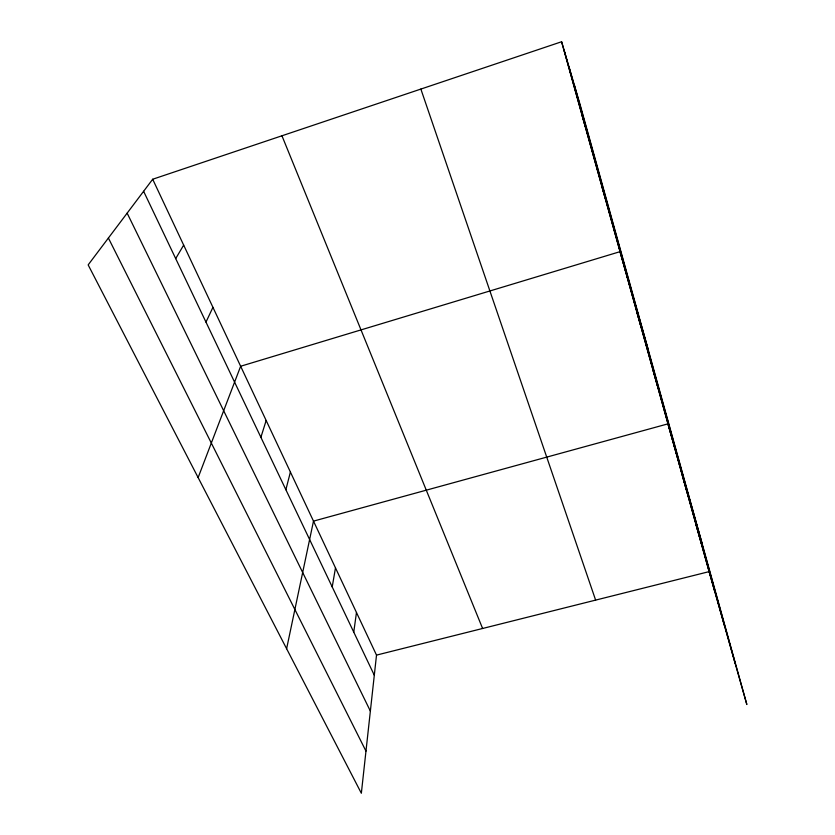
<?xml version="1.0" encoding="UTF-8"?>
<svg xmlns="http://www.w3.org/2000/svg" width="835" height="835" viewBox="0 0 835 835"><rect width="100%" height="100%" fill="white"/><g stroke="black" fill="none" stroke-linecap="round" stroke-linejoin="round"><path stroke-width="1.25" d="M152.69 179.243L376.512 655.11L361.346 793.25L88.155 264.893L152.69 179.243L561.6 41.75L580.085 104.584L746.845 704.51L709.103 571.631L561.6 41.75M353.758 632.116L356.472 612.504M332.215 586.932L335.482 567.884M286.614 648.722L313.49 521.123L667.958 423.856L701.838 542.604M285.873 489.707L290.403 472.046M260.896 437.31L266.156 420.496M198.135 477.589L240.647 366.252L620.029 251.669L647.96 348.779M205.974 322.101L212.935 307.343M175.694 258.599L183.669 245.104M376.512 655.11L709.103 571.631M108.393 238.027L365.97 751.103M127.15 213.134L370.364 711.096M143.61 191.288L374.299 675.212M281.948 135.781L482.609 628.484M420.861 89.074L595.626 600.115M582.245 115.929L585.335 126.555M601.691 185.777L605.239 198.052M636.865 312.133L641.144 327.08M652.824 369.456L657.406 385.488M682.352 475.553L687.435 493.381M696.056 524.756L701.327 543.314M574.229 84.69L735.27 663.741M568.854 66.414L724.331 625.238M564.168 50.486L714.562 590.836"/></g></svg>
